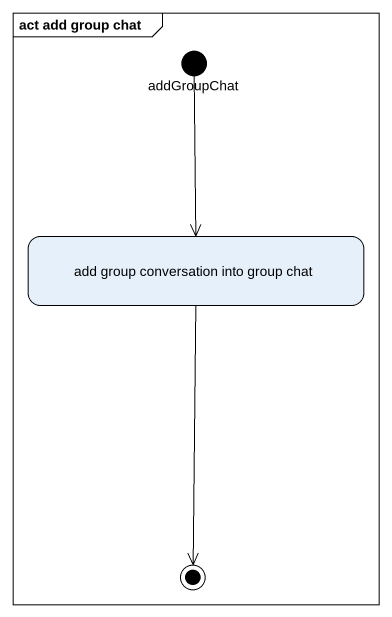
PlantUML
@startuml
mainframe act add group chat
hide empty description
state addGroupChat <<start>>
state "add group conversation into group chat" as add_group_conversation_into
addGroupChat --> add_group_conversation_into
add_group_conversation_into --> [*]
@enduml
